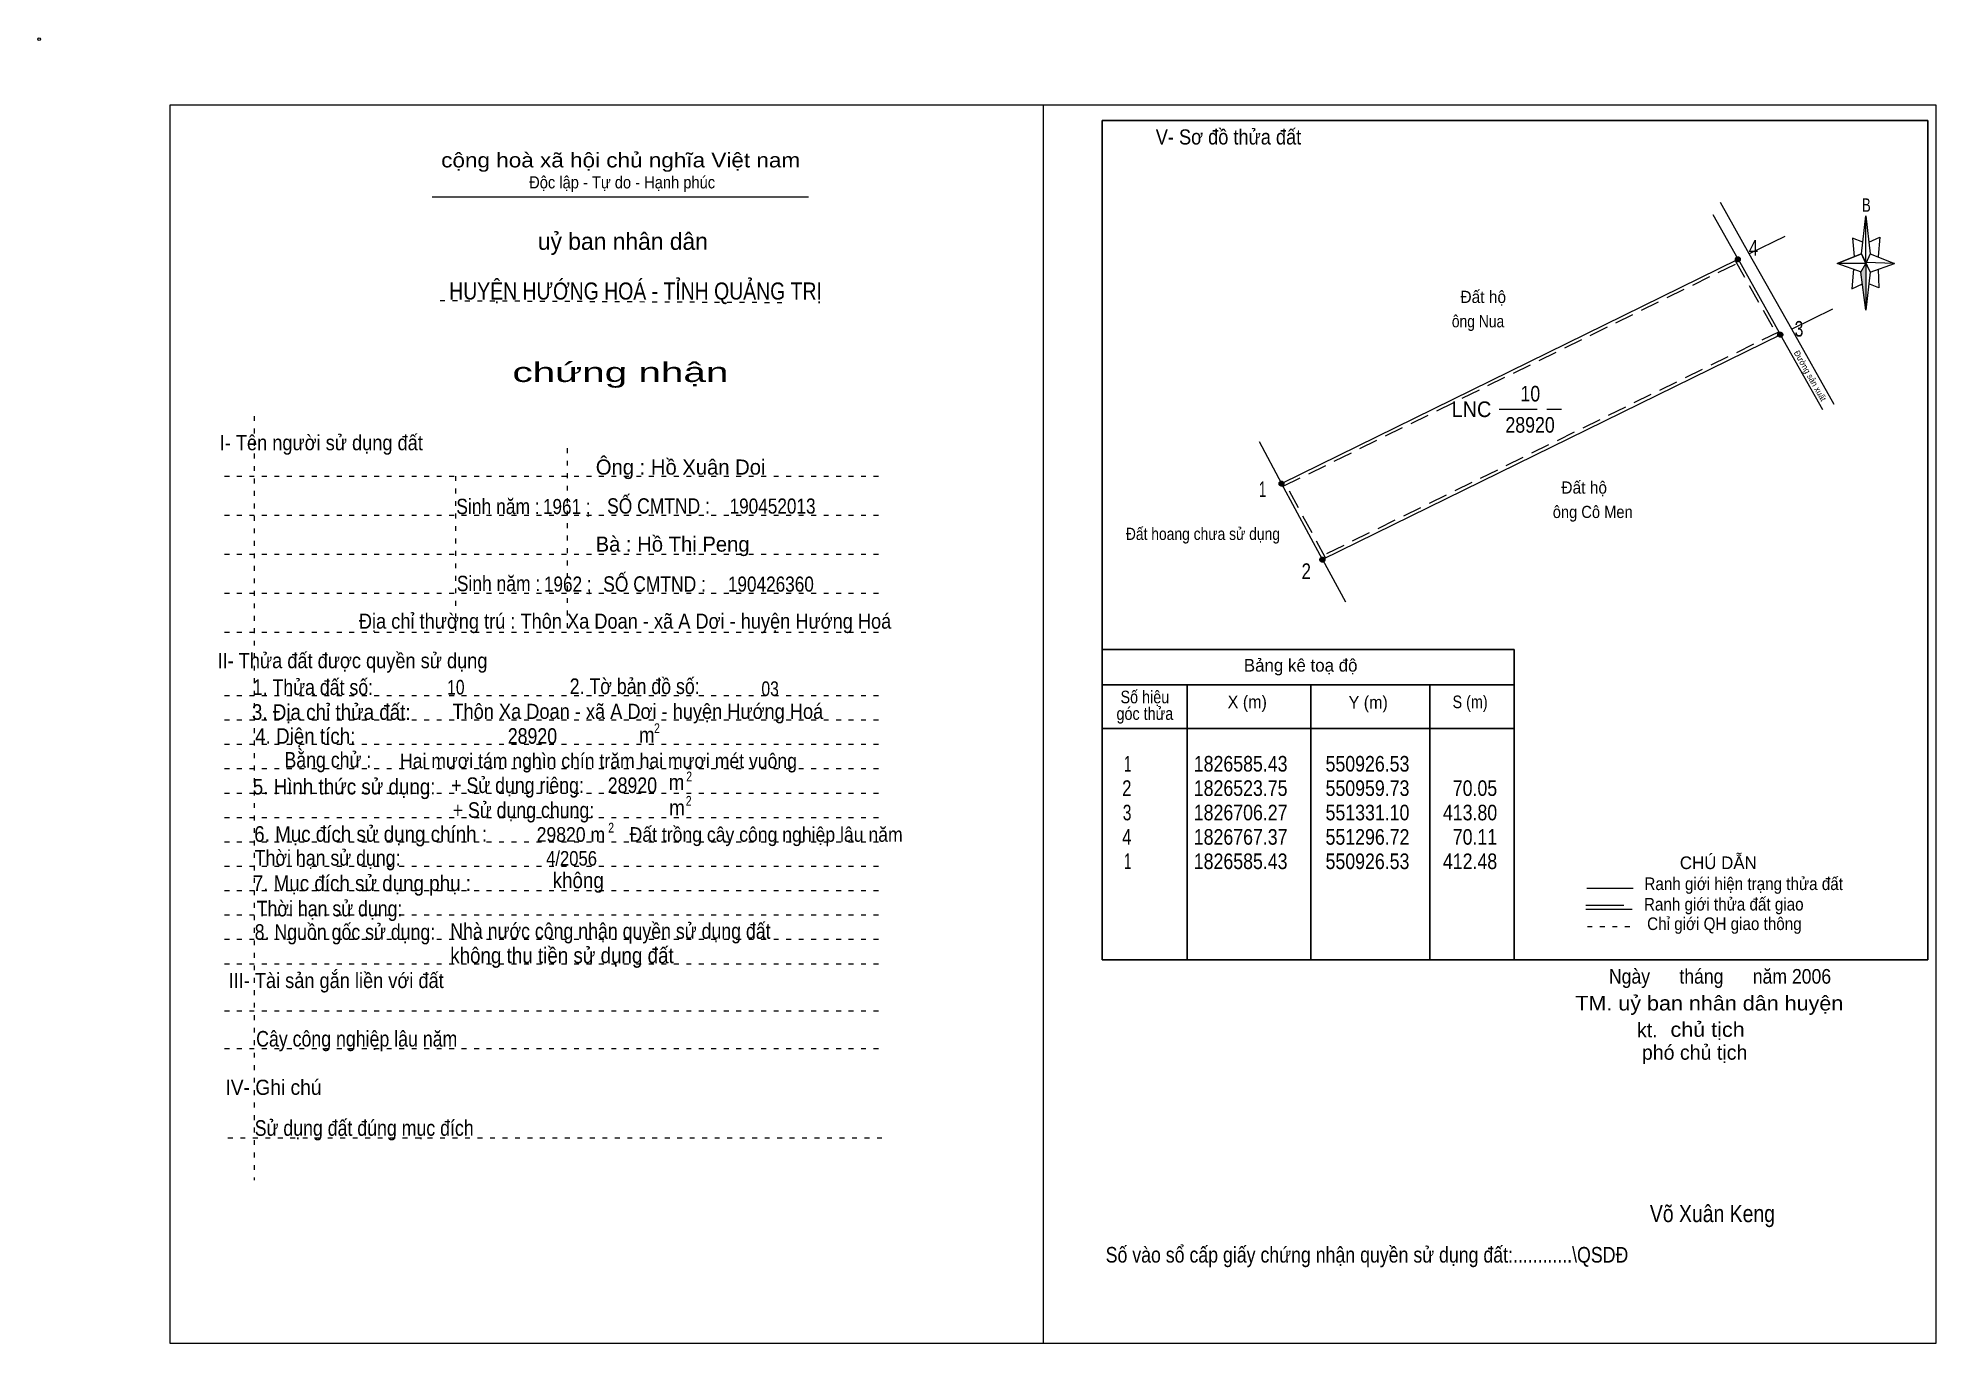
# Model space of a CAD drawing. Header units: centimetres. Extents: x -1.6 to 37.4, y -1.3 to 25.5.
import ezdxf
from ezdxf.enums import TextEntityAlignment as Align

# ---------------------------------------------------------------- set-up
doc = ezdxf.new("R2010")
doc.units = ezdxf.units.CM
doc.header["$LTSCALE"] = 0.13
for name, pattern in [('DOTTED', [1.5, 0.3, -1.2]), ('LONG_DASHED', [7.5, 6, -1.5]), ('MEDIUM_DASHED', [4.5, 3, -1.5])]:
    doc.linetypes.add(name, pattern=pattern)
for name, color, linetype, lineweight in [('1', 7, 'DOTTED', 13), ('10', 7, 'Continuous', 13), ('2', 7, 'Continuous', 25), ('3', 7, 'Continuous', 13), ('30', 7, 'Continuous', 13), ('32', 7, 'LONG_DASHED', 13), ('33', 7, 'LONG_DASHED', 13), ('35', 7, 'Continuous', 13)]:
    doc.layers.add(name, color=color, linetype=linetype, lineweight=lineweight)

msp = doc.modelspace()

# ---------------------------------------------------------------- hatches: boundary and pattern name
at = {"layer": '30'}
msp.add_hatch(color=256, dxfattribs=at).paths.add_polyline_path([(35.91, 20.87), (35.91, 19.91), (35.81, 20.69)])
at = {"layer": '32'}
for points in [[(33.3365, 20.9557, 1), (33.2365, 20.9557, 1)], [(34.2059, 19.4107, 1), (34.1059, 19.4107, 1)], [(23.9755, 16.355, 1), (23.8755, 16.355, 1)], [(24.815, 14.7953, 1), (24.715, 14.7953, 1)]]:
    msp.add_hatch(color=256, dxfattribs=at).paths.add_polyline_path(points)

# ---------------------------------------------------------------- linework, layer by layer
at = {"layer": '1', "linetype": 'Continuous'}
msp.add_line((6.51, 22.24), (14.23, 22.24), dxfattribs=at)
at = {"layer": '1'}
for p, q in [((6.67, 20.11), (13.82, 20.07)), ((2.86, 17.74), (2.86, 2.07)), ((9.28, 17.08), (9.28, 13.31)), ((2.25, 16.51), (15.75, 16.51)), ((6.99, 16.51), (6.99, 13.31)), ((2.25, 15.71), (15.75, 15.71)), ((2.25, 14.91), (15.75, 14.91)), ((2.25, 14.11), (15.75, 14.11)), ((2.25, 13.31), (15.75, 13.31)), ((2.25, 12.01), (15.75, 12.01)), ((2.25, 11.51), (15.75, 11.51)), ((2.25, 11.01), (15.75, 11.01)), ((2.25, 10.51), (15.75, 10.51)), ((2.25, 10.01), (15.75, 10.01)), ((2.25, 9.51), (15.75, 9.51)), ((2.25, 9.01), (15.75, 9.01)), ((2.25, 8.51), (15.75, 8.51)), ((2.25, 8.01), (15.75, 8.01)), ((2.25, 7.51), (15.75, 7.51)), ((2.25, 7.01), (15.75, 7.01)), ((2.25, 6.51), (15.75, 6.51)), ((2.25, 5.54), (15.75, 5.54)), ((2.25, 4.77), (15.75, 4.77)), ((2.32, 2.94), (15.82, 2.94))]:
    msp.add_line(p, q, dxfattribs=at)
at = {"layer": '10'}
for p, q in [((33.29, 20.96), (32.78, 21.87)), ((33.52, 21.07), (32.93, 22.12)), ((34.25, 21.42), (33.52, 21.07)), ((34.39, 19.52), (33.52, 21.07)), ((35.23, 19.93), (34.39, 19.52)), ((35.26, 17.98), (34.39, 19.52)), ((35.03, 17.87), (34.16, 19.41)), ((23.47, 17.22), (23.93, 16.36)), ((24.77, 14.8), (25.24, 13.93))]:
    msp.add_line(p, q, dxfattribs=at)
at = {"layer": '10', "linetype": 'MEDIUM_DASHED'}
for p, q in [((23.96, 16.3), (33.32, 20.9)), ((33.23, 20.93), (34.1, 19.38)), ((34.13, 19.47), (24.74, 14.86)), ((24.83, 14.83), (23.99, 16.39))]:
    msp.add_line(p, q, dxfattribs=at)
at = {"layer": '10'}
msp.add_lwpolyline([(24.77, 14.8), (23.93, 16.36), (33.29, 20.96), (34.16, 19.41)], close=True, dxfattribs=at)
msp.add_circle((-1.55, 25.47), 0.025, dxfattribs=at)
at = {"layer": '2'}
for p, q in [((20.25, 12.95), (28.7, 12.95)), ((28.7, 6.59), (28.7, 12.95)), ((20.25, 12.23), (28.7, 12.23)), ((21.99, 6.59), (21.99, 12.23)), ((24.53, 10.89), (24.53, 12.23)), ((26.97, 12.23), (26.97, 6.59)), ((20.25, 11.33), (28.7, 11.33))]:
    msp.add_line(p, q, dxfattribs=at)
msp.add_lwpolyline([(37.18, 23.8), (20.25, 23.8), (20.25, 6.59), (37.18, 6.59)], close=True, dxfattribs=at)
msp.add_lwpolyline([(24.53, 6.59), (24.53, 10.39), (24.53, 10.89)], dxfattribs=at)
at = {"layer": '3'}
msp.add_line((19.04, 24.12), (19.04, -1.27), dxfattribs=at)
for points in [[(19.04, 24.12), (1.13, 24.12), (1.13, -1.27), (19.04, -1.27)], [(19.04, -1.27), (37.35, -1.27), (37.35, 24.12), (19.04, 24.12)]]:
    msp.add_lwpolyline(points, dxfattribs=at)
at = {"layer": '30'}
for p, q in [((35.82, 21.07), (35.91, 21.85)), ((36, 21.07), (36.5, 20.87)), ((35.82, 20.69), (35.32, 20.87)), ((36, 20.69), (35.91, 19.91)), ((36.16, 20.75), (36.18, 20.37)), ((36.18, 20.37), (35.97, 20.45))]:
    msp.add_line(p, q, dxfattribs=at)
for points in [[(35.91, 21.85), (36, 21.07), (35.91, 20.87)], [(35.91, 20.87), (35.32, 20.87), (35.82, 21.07), (36, 20.69), (36.5, 20.87), (35.91, 20.89)], [(35.91, 20.87), (35.91, 19.91), (35.81, 20.69)]]:
    msp.add_lwpolyline(points, close=True, dxfattribs=at)
for points in [[(35.97, 21.31), (36.2, 21.41), (36.16, 21.01)], [(35.91, 20.87), (35.82, 21.07), (35.32, 20.87)], [(35.85, 21.31), (35.64, 21.39), (35.67, 21.01)], [(35.66, 20.75), (35.62, 20.35), (35.84, 20.45)], [(35.91, 20.87), (36, 20.69), (36.5, 20.87)]]:
    msp.add_lwpolyline(points, dxfattribs=at)
at = {"layer": '32'}
for centre in [(33.2865, 20.9557), (34.1559, 19.4107), (23.9255, 16.355), (24.765, 14.7953)]:
    msp.add_circle(centre, 0.05, dxfattribs=at)
at = {"layer": '33'}
msp.add_line((28.39, 17.88), (29.67, 17.88), dxfattribs=at)
at = {"layer": '35'}
for p, q in [((30.19, 8.06), (31.14, 8.06)), ((30.17, 7.63), (31.12, 7.63))]:
    msp.add_line(p, q, dxfattribs=at)
at = {"layer": '35', "linetype": 'LONG_DASHED'}
msp.add_line((30.17, 7.71), (31.12, 7.71), dxfattribs=at)
at = {"layer": '35', "linetype": 'DOTTED'}
msp.add_line((30.2, 7.27), (31.19, 7.27), dxfattribs=at)

# ---------------------------------------------------------------- texts
at = {"layer": '1'}
for s, height, width, p in [('V- Sơ đồ thửa đất', 0.31, 0.9, (22.84, 23.31)), ('cộng hoà xã hội chủ nghĩa Việt nam', 0.3, 1.15, (10.375, 22.84)), ('Độc lập - Tự do - Hạnh phúc', 0.25, 0.9, (10.405, 22.41)), ('chứng nhận', 0.4, 1.55, (10.37, 18.44)), ('I- Tên người sử dụng đất', 0.31, 0.9, (4.235, 17.04)), ('II- Thửa đất được quyền sử dụng', 0.31, 0.9, (4.875, 12.57)), ('III- Tài sản gắn liền với đất', 0.31, 0.9, (4.54, 6.01)), ('IV- Ghi chú', 0.31, 0.95, (3.255, 3.82))]:
    msp.add_text(s, height=height, dxfattribs=dict(at, width=width)).set_placement(p, align=Align.CENTER)
msp.add_text('uỷ ban nhân dân', height=0.35, dxfattribs=at).set_placement((10.42, 21.15), align=Align.CENTER)
at = {"layer": '1', "width": 0.95}
msp.add_text('Đường sản xuất', height=0.1264, rotation=299.366, dxfattribs=at).set_placement((34.7123, 18.536), align=Align.CENTER)
at = {"layer": '10'}
for s, width, p in [('  Đất hộ', 0.95, (27.42, 20.06)), ('ông Nua', 0.85, (27.42, 19.56)), ('  Đất hộ', 0.95, (29.49, 16.15)), ('ông Cô Men', 0.9, (29.49, 15.65))]:
    msp.add_text(s, height=0.25, dxfattribs=dict(at, width=width)).set_placement(p)
for s, height, p in [('Ông : Hồ Xuân Doi', 0.31, (11.605, 16.54)), ('Bà : Hồ Thị Peng', 0.31, (11.44, 14.96)), ('kt.  ', 0.3, (31.54, 5)), ('phó chủ tịch ', 0.3, (32.455, 4.54))]:
    msp.add_text(s, height=height, dxfattribs=at).set_placement(p, align=Align.CENTER)
for s, height, width, p in [('Sinh năm :', 0.3149, 0.85, (7.86, 15.73)), ('1961 ;', 0.31, 0.85, (9.27, 15.73)), ('SỐ CMTND :', 0.3149, 0.85, (11.15, 15.74)), ('190452013', 0.31, 0.85, (13.49, 15.74)), ('Đất hoang chưa sử dụng ', 0.25, 0.85, (22.355, 15.2)), ('Sinh năm :', 0.3149, 0.85, (7.87, 14.15)), ('1962 ;', 0.31, 0.85, (9.29, 14.14)), ('SỐ CMTND :', 0.3149, 0.85, (11.07, 14.14)), ('190426360', 0.31, 0.85, (13.455, 14.14)), ('Địa chỉ thường trú : Thôn Xa Doan - xã A Dơi - huyện Hướng Hoá', 0.31, 0.9, (10.465, 13.38)), ('10', 0.3, 0.8, (6.995, 12.03)), ('03', 0.3, 0.8, (13.44, 12)), (' Thôn Xa Doan - xã A Dơi - huyện Hướng Hoá', 0.31, 0.9, (10.675, 11.53)), ('Hai mươi tám nghìn chín trăm hai mươi mét vuông ', 0.3, 0.9, (9.97, 10.52)), ('29820 m     Đất trồng cây công nghiệp lâu năm ', 0.3, 0.9, (12.455, 9.01)), ('4/2056 ', 0.3, 0.85, (9.415, 8.52)), ('Ngày      tháng      năm 2006', 0.3, 0.9, (32.92, 6.1)), ('TM. uỷ ban nhân dân huyện', 0.3, 1.1, (32.7, 5.55)), ('chủ tịch', 0.3, 1.1, (32.665, 5.01)), ('Võ Xuân Keng ', 0.35, 0.85, (32.82, 1.21))]:
    msp.add_text(s, height=height, dxfattribs=dict(at, width=width)).set_placement(p, align=Align.CENTER)
at = {"layer": '2'}
for s, height, width, p in [('HUYỆN HƯỚNG HOÁ - TỈNH QUẢNG TRỊ', 0.35, 0.85, (10.68, 20.13)), ('Số hiệu', 0.2591, 0.85, (21.125, 11.85)), ('3. Địa chỉ thửa đất:', 0.32, 0.9, (4.44, 11.51)), ('góc thửa', 0.2591, 0.85, (21.125, 11.51)), ('X (m)', 0.2591, 0.95, (23.225, 11.75)), ('Y (m)', 0.2591, 0.95, (25.705, 11.74)), ('S (m)', 0.2591, 0.85, (27.795, 11.75)), ('Số vào sổ cấp giấy chứng nhận quyền sử dụng đất:............\\QSDĐ', 0.32, 0.85, (25.68, 0.38))]:
    msp.add_text(s, height=height, dxfattribs=dict(at, width=width)).set_placement(p, align=Align.CENTER)
msp.add_text('Bảng kê toạ độ', height=0.2591, dxfattribs=at).set_placement((24.32, 12.5), align=Align.CENTER)
for s, height, width, p in [('1. Thửa đất số:', 0.32, 0.85, (2.83, 12.02)), ('2. Tờ bản đồ số:', 0.32, 0.85, (9.33, 12.04)), ('4. Diện tích:', 0.32, 0.9, (2.88, 11.02)), ('28920', 0.32, 0.85, (8.06, 11.02)), ('m', 0.32, 0.9, (10.75, 11.04)), ('2', 0.2, 0.8, (11.06, 11.24)), ('Bằng chử :', 0.32, 0.85, (3.48, 10.53)), ('5. Hình thức sử dụng:', 0.32, 0.9, (2.83, 9.98)), ('+ Sử dụng riêng:', 0.32, 0.85, (6.9, 10.01)), ('28920', 0.32, 0.85, (10.11, 10.01)), ('m', 0.32, 0.9, (11.36, 10.07)), ('2', 0.2, 0.8, (11.72, 10.25)), ('+ Sử dụng chung:', 0.32, 0.85, (6.93, 9.5)), ('m', 0.32, 0.9, (11.37, 9.55)), ('2', 0.2, 0.8, (11.71, 9.75)), ('6. Mục đích sử dụng chính : ', 0.32, 0.9, (2.86, 9.01)), ('2', 0.2, 0.8, (10.12, 9.2)), ('Thời hạn sử dụng: ', 0.32, 0.85, (2.87, 8.52)), ('7. Mục đích sử dụng phụ : ', 0.32, 0.9, (2.83, 8)), ('không', 0.32, 0.9, (8.98, 8.06)), ('Thời hạn sử dụng: ', 0.32, 0.85, (2.91, 7.48)), ('8. Nguồn gốc sử dụng: ', 0.32, 0.85, (2.87, 7)), ('Nhà nước công nhận quyền sử dụng đất ', 0.32, 0.85, (6.88, 7.02)), ('không thu tiền sử dụng đất', 0.32, 0.9, (6.88, 6.52)), ('Cây công nghiệp lâu năm', 0.32, 0.85, (2.9, 4.81)), ('Sử dụng đất đúng mục đích', 0.32, 0.85, (2.87, 2.98))]:
    msp.add_text(s, height=height, dxfattribs=dict(at, width=width)).set_placement(p)
at = {"layer": '30', "width": 0.75}
msp.add_text('B', height=0.2756, dxfattribs=at).set_placement((35.92, 21.93), align=Align.CENTER)
at = {"layer": '30'}
for s, width, p in [('1', 0.65, (20.85, 10.45)), ('1826585.43', 0.85, (24.05, 10.45)), ('550926.53', 0.85, (26.55, 10.45)), ('550926.53', 0.85, (26.55, 10.45)), ('2', 0.8, (20.85, 9.95)), ('1826523.75', 0.85, (24.05, 9.95)), ('550959.73', 0.85, (26.55, 9.95)), ('70.05', 0.85, (28.35, 9.95)), ('3', 0.75, (20.85, 9.45)), ('1826706.27', 0.85, (24.05, 9.45)), ('551331.10', 0.85, (26.55, 9.45)), ('413.80', 0.85, (28.35, 9.45)), ('4', 0.8, (20.85, 8.95)), ('1826767.37', 0.85, (24.05, 8.95)), ('551296.72', 0.85, (26.55, 8.95)), ('70.11', 0.85, (28.35, 8.95)), ('1', 0.65, (20.85, 8.45)), ('1826585.43', 0.85, (24.05, 8.45)), ('550926.53', 0.85, (26.55, 8.45)), ('412.48', 0.85, (28.35, 8.45))]:
    msp.add_text(s, height=0.32, dxfattribs=dict(at, width=width)).set_placement(p, align=Align.RIGHT)
at = {"layer": '32'}
for s, width, p in [('4', 0.8, (33.605, 21.03)), ('3', 0.75, (34.54, 19.37)), ('1', 0.65, (23.54, 16.08)), ('2', 0.8, (24.435, 14.4))]:
    msp.add_text(s, height=0.32, dxfattribs=dict(at, width=width)).set_placement(p, align=Align.CENTER)
at = {"layer": '33', "width": 0.85}
for s, p in [('10', (29.03, 18.04)), ('28920', (29.025, 17.4))]:
    msp.add_text(s, height=0.32, dxfattribs=at).set_placement(p, align=Align.CENTER)
at = {"layer": '33', "width": 0.95}
msp.add_text('LNC', height=0.32, dxfattribs=at).set_placement((28.23, 17.72), align=Align.RIGHT)
at = {"layer": '35'}
msp.add_text('CHÚ DẪN', height=0.2591, dxfattribs=at).set_placement((32.885, 8.45), align=Align.CENTER)
at = {"layer": '35', "width": 0.9}
for s, p in [('Ranh giới hiện trạng thửa đất', (33.405, 8.02)), ('Ranh giới thửa đất giao ', (33.04, 7.6)), ('Chỉ giới QH giao thông', (33.01, 7.2))]:
    msp.add_text(s, height=0.2591, dxfattribs=at).set_placement(p, align=Align.CENTER)

doc.saveas('drawing.dxf')
